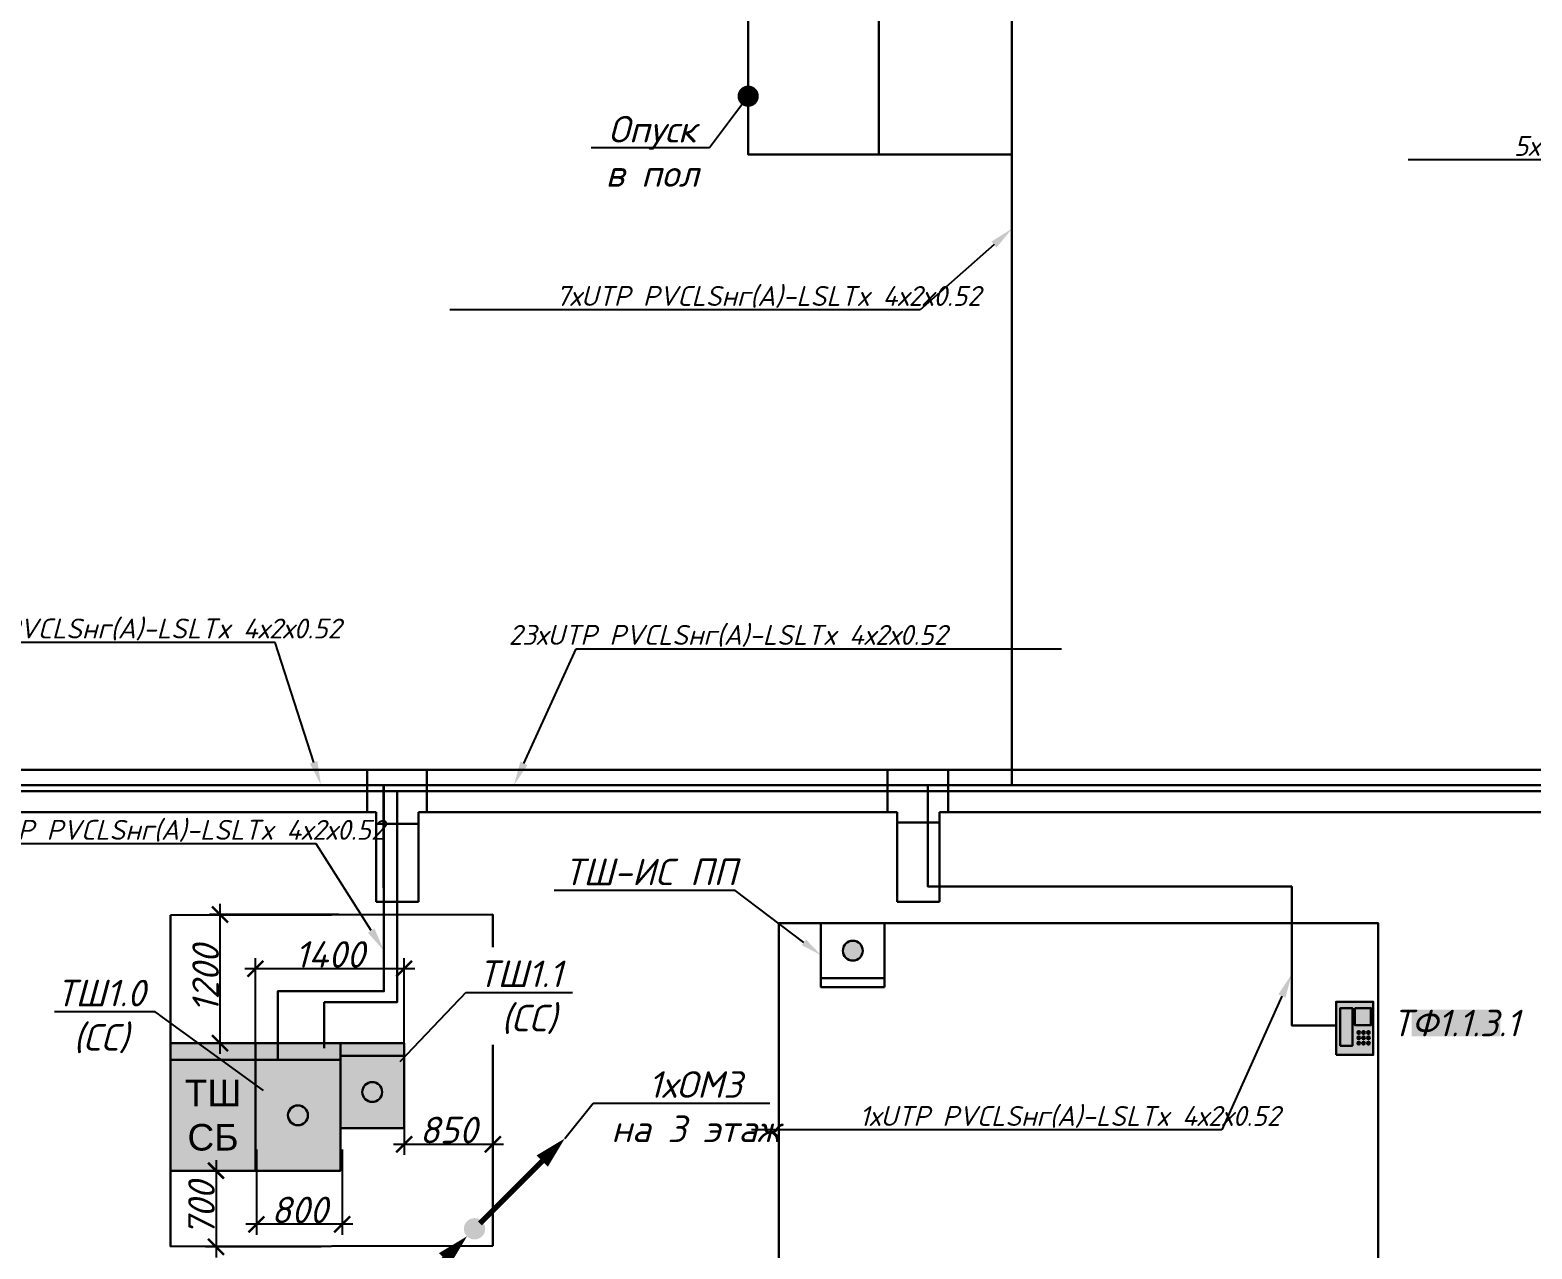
# Model space of a CAD drawing. Header units: millimetres. Extents: x 6978 to 881500, y -130874 to -2349.
# Drawn here: x 317415 to 331563, y -115711 to -104235 of the extents above; entities that cross this region are included whole.
import ezdxf
from ezdxf import colors
from ezdxf.entities.mleader import LeaderData, LeaderLine
from ezdxf.math import Vec2, Vec3

# ---------------------------------------------------------------- set-up
doc = ezdxf.new("R2010")
doc.units = ezdxf.units.MM
doc.set_wipeout_variables(frame=1)
doc.layers.get('Defpoints').update_dxf_attribs({"lineweight": 50, "true_color": 0xbeff1a})
for name, color, linetype, lineweight in [('АП_АСУ_ОсновнаяТолстая', 7, 'Continuous', 30), ('ММ HDMI-DVI', 5, 'Continuous', 30), ('ОС', 5, 'Continuous', 30), ('СС_Выноски', 7, 'Continuous', 15), ('СС_СКК_Лоток', 170, 'Continuous', 30), ('СС_СКС_Кабель', 6, 'Continuous', 30), ('СС_СКС_Оборудование', 6, 'Continuous', 30), ('СС_Схема', 7, 'Continuous', 30)]:
    doc.layers.add(name, color=color, linetype=linetype, lineweight=lineweight)
doc.styles.add('BRAZEN-txt', font='isocpeui.ttf')
doc.styles.add('ISOCPEUR', font='isocpeui.ttf', dxfattribs={"height": 2.5})
doc.styles.get("Standard").update_dxf_attribs({"font": 'arial.ttf'})
doc.linetypes.add('Рабочее в трубе  _о_о_', pattern='A,5,2,[133,ltypeshp.shx,S=0.4,R=0,X=0,Y=0.75],3', length=10)
doc.dimstyles.new('BRAZEN-Размеры_осевые', dxfattribs={"dimscale": 0, "dimtxt": 350, "dimasz": 150, "dimexe": 100, "dimexo": 100, "dimgap": 70, "dimtad": 1, "dimdec": 0, "dimzin": 0, "dimdsep": 46, "dimtxsty": 'BRAZEN-txt', "dimblk": 'ARCHTICK', "dimcen": 1, "dimdle": 100, "dimadec": 0, "dimazin": 0, "dimtfac": 1, "dimtdec": 0, "dimtofl": 0, "dimtmove": 1, "dimatfit": 3, "dimfxl": 1, "dimtolj": 1, "dimtzin": 0, "dimarcsym": 0})

# ---------------------------------------------------------------- blocks, each defined once
blk = doc.blocks.new('соед. коробка')
at = {"layer": 'ОС'}
h = blk.add_hatch(color=0, dxfattribs=at)
h.dxf.hatch_style = 1
h.paths.add_polyline_path([(93.75, 0, 1), (-93.75, 0, 1)])
at = {"layer": 'ОС', "color": 0}
blk.add_circle((0, 0), 93.75, dxfattribs=at)
at = {"layer": 'ОС', "color": 0, "style": 'ISOCPEUR'}
blk.add_attdef('ПАРАМЕТР', (-187.5, 150), '', height=112.5, dxfattribs=at)
blk = doc.blocks.new('*U14')
blk.add_hatch(color=256).paths.add_polyline_path([(-0.71, -0.71, 1), (0.71, 0.71, 1)])
blk.add_lwpolyline([(8.5, 8.5, 0, 1.5, 0), (6.38, 6.38, 2, 2, 0)], format="xyseb")
at = {"const_width": 0.5}
blk.add_lwpolyline([(0.5, 0.5), (6.38, 6.38)], dxfattribs=at)
blk = doc.blocks.new('*U16')
blk.add_hatch(color=256).paths.add_polyline_path([(-0.71, -0.71, 1), (0.71, 0.71, 1)])
blk.add_lwpolyline([(-0.71, -0.71, 0, 1.5, 0), (-2.83, -2.83, 2, 2, 0)], format="xyseb")
at = {"const_width": 0.5}
blk.add_lwpolyline([(-8.5, -8.5), (-2.83, -2.83)], dxfattribs=at)
blk = doc.blocks.new('1й этаж лоток')
at = {"layer": 'СС_СКК_Лоток'}
for p, q in [((355555, -111200), (316736, -111200)), ((320592, -111600), (320592, -111200)), ((321152, -111600), (321152, -111200)), ((325491, -111600), (325491, -111200)), ((326064, -111600), (326064, -111200)), ((320675, -111600), (317136, -111600)), ((320675, -112442), (320675, -111600)), ((325583, -111600), (321075, -111600)), ((321075, -111600), (321075, -112442)), ((325583, -111600), (325583, -112443)), ((355555, -111600), (325983, -111600)), ((325983, -112443), (325983, -111600)), ((320675, -111709), (321075, -111709)), ((325583, -111695), (325983, -111695)), ((321075, -112442), (320675, -112442)), ((325583, -112443), (325983, -112443))]:
    blk.add_line(p, q, dxfattribs=at)
blk = doc.blocks.new('панель приема видеодомофона')
blk.add_wipeout([(0, 10), (7, 10), (7, 0), (0, 0)])
at = {"true_color": 0xffffff, "transparency": 33554687}
h = blk.add_hatch(color=7, dxfattribs=at)
h.dxf.hatch_style = 1
h.paths.add_polyline_path([(7, 10), (3.5, 10), (0, 10), (0, 5), (0, 0), (3.5, 0), (7, 0), (7, 5)])
h.paths.add_polyline_path([(3.07, 8.82), (3.07, 1.71), (0.8, 1.71), (0.8, 8.82)], flags=16)
h.paths.add_polyline_path([(3.55, 8.82), (6.56, 8.82), (6.56, 5.58), (3.55, 5.58)], flags=16)
h.paths.add_polyline_path([(4.53, 4.2, -1), (4, 4.2, -1)], flags=16)
h.paths.add_polyline_path([(5.45, 4.2, -1), (4.92, 4.2, -1)], flags=16)
h.paths.add_polyline_path([(6.36, 4.2, -1), (5.82, 4.2, -1)], flags=16)
h.paths.add_polyline_path([(4.53, 3.2, -1), (4, 3.2, -1)], flags=16)
h.paths.add_polyline_path([(5.45, 3.2, -1), (4.92, 3.2, -1)], flags=16)
h.paths.add_polyline_path([(6.36, 3.2, -1), (5.82, 3.2, -1)], flags=16)
h.paths.add_polyline_path([(4.53, 2.2, -1), (4, 2.2, -1)], flags=16)
h.paths.add_polyline_path([(5.45, 2.2, -1), (4.92, 2.2, -1)], flags=16)
h.paths.add_polyline_path([(6.36, 2.2, -1), (5.82, 2.2, -1)], flags=16)
h = blk.add_hatch(color=7, dxfattribs=at)
h.dxf.hatch_style = 1
h.paths.add_polyline_path([(3.07, 8.82), (0.8, 8.82), (0.8, 1.71), (3.07, 1.71)])
h.paths.add_polyline_path([(6.56, 8.82), (3.55, 8.82), (3.55, 5.58), (6.56, 5.58)])
h = blk.add_hatch(color=0)
h.dxf.hatch_style = 1
h.paths.add_polyline_path([(4, 4.2, 1), (4.53, 4.2, 1)])
h = blk.add_hatch(color=0)
h.dxf.hatch_style = 1
h.paths.add_polyline_path([(4, 3.2, 1), (4.53, 3.2, 1)])
h = blk.add_hatch(color=0)
h.dxf.hatch_style = 1
h.paths.add_polyline_path([(4.92, 4.2, 1), (5.45, 4.2, 1)])
h = blk.add_hatch(color=0)
h.dxf.hatch_style = 1
h.paths.add_polyline_path([(4.92, 3.2, 1), (5.45, 3.2, 1)])
h = blk.add_hatch(color=0)
h.dxf.hatch_style = 1
h.paths.add_polyline_path([(5.82, 4.2, 1), (6.36, 4.2, 1)])
h = blk.add_hatch(color=0)
h.dxf.hatch_style = 1
h.paths.add_polyline_path([(5.82, 3.2, 1), (6.36, 3.2, 1)])
h = blk.add_hatch(color=0)
h.dxf.hatch_style = 1
h.paths.add_polyline_path([(4, 2.2, 1), (4.53, 2.2, 1)])
h = blk.add_hatch(color=0)
h.dxf.hatch_style = 1
h.paths.add_polyline_path([(4.92, 2.2, 1), (5.45, 2.2, 1)])
h = blk.add_hatch(color=0)
h.dxf.hatch_style = 1
h.paths.add_polyline_path([(5.82, 2.2, 1), (6.36, 2.2, 1)])
at = {"color": 0, "lineweight": 30}
blk.add_lwpolyline([(0, 0), (3.5, 0), (7, 0), (7, 5), (7, 10), (3.5, 10), (0, 10), (0, 5)], close=True, dxfattribs=at)
at = {"color": 0}
for points in [[(0.8, 1.71), (3.07, 1.71), (3.07, 8.82), (0.8, 8.82)], [(3.55, 8.82), (6.56, 8.82), (6.56, 5.58), (3.55, 5.58)]]:
    blk.add_lwpolyline(points, close=True, dxfattribs=at)
for centre in [(4.27, 4.2), (4.27, 3.2), (5.18, 4.2), (5.18, 3.2), (6.09, 4.2), (6.09, 3.2), (4.27, 2.2), (5.18, 2.2), (6.09, 2.2)]:
    blk.add_circle(centre, 0.266, dxfattribs=at)
blk = doc.blocks.new('_None')
blk = doc.blocks.new('_Dot')
at = {"color": 0, "linetype": 'ByBlock', "lineweight": -2}
blk.add_line((-0.5, 0), (-1, 0), dxfattribs=at)
at = {"color": 0, "linetype": 'ByBlock', "const_width": 0.5}
blk.add_lwpolyline([(-0.25, 0, 1), (0.25, 0, 1)], format="xyb", close=True, dxfattribs=at)
blk = doc.blocks.new('ШКАФ ТФ 1')
at = {"true_color": 0xffffff, "transparency": 33554687}
h = blk.add_hatch(color=7, dxfattribs=at)
h.dxf.hatch_style = 1
h.paths.add_polyline_path([(400, 522), (-400, 522), (-400, -522), (400, -522)])
h.paths.add_polyline_path([(400, 678), (-400, 678), (-400, 522), (400, 522)])
at = {"layer": 'СС_СКС_Оборудование', "color": 180}
blk.add_line((-400, 522), (400, 522), dxfattribs=at)
blk.add_lwpolyline([(-400, -522), (400, -522), (400, 678), (-400, 678)], close=True, dxfattribs=at)
at = {"layer": 'СС_СКС_Кабель', "rotation": 90}
blk.add_blockref('соед. коробка', (0, 0), dxfattribs=at)
blk = doc.blocks.new('шкаф ТШ 2')
at = {"true_color": 0xffffff, "transparency": 33554684}
h = blk.add_hatch(color=7, dxfattribs=at)
h.dxf.hatch_style = 1
h.paths.add_polyline_path([(341, 300), (-341, 300), (-341, -300), (341, -300)])
h.paths.add_polyline_path([(-341, 300), (-459, 300), (-459, -300), (-341, -300)])
at = {"layer": 'СС_СКС_Оборудование', "color": 180}
blk.add_line((-341, 300), (-341, -300), dxfattribs=at)
blk.add_lwpolyline([(341, 300), (-459, 300), (-459, -300), (341, -300)], close=True, dxfattribs=at)
at = {"layer": 'СС_СКС_Кабель', "rotation": 180}
blk.add_blockref('соед. коробка', (0, 0), dxfattribs=at)
blk = doc.blocks.new('_ArchTick')
at = {"color": 0, "linetype": 'ByBlock', "const_width": 0.15}
blk.add_lwpolyline([(-0.5, -0.5), (0.5, 0.5)], dxfattribs=at)
blk = doc.blocks.new('*D205')
at = {"layer": 'Defpoints', "color": 0, "transparency": 16777216}
for p in [(320939, -114174), (321774, -114072), (320939, -114726)]:
    blk.add_point(p, dxfattribs=at)
at = {"layer": 'СС_СКК_Лоток', "color": 0, "linetype": 'Continuous', "lineweight": -2, "transparency": 16777216}
for p, q in [((321774, -114172), (321774, -114826)), ((320939, -114274), (320939, -114826)), ((321874, -114726), (320839, -114726))]:
    blk.add_line(p, q, dxfattribs=at)
at = {"layer": 'СС_СКК_Лоток', "color": 0, "lineweight": -2, "transparency": 16777216, "xscale": 150, "yscale": 150, "zscale": 150, "rotation": 180}
blk.add_blockref('_ArchTick', (320939, -114726), dxfattribs=at)
at = {"layer": 'СС_СКК_Лоток', "color": 0, "lineweight": -2, "transparency": 16777216, "xscale": 150, "yscale": 150, "zscale": 150}
blk.add_blockref('_ArchTick', (321774, -114726), dxfattribs=at)
at = {"layer": 'СС_СКК_Лоток', "color": 0, "lineweight": 0, "transparency": 16777216, "insert": (321356, -114591), "char_height": 2.5, "width": 731.08, "attachment_point": 5, "style": 'ISOCPEUR'}
blk.add_mtext('\\A1;{\\H100x;850}', dxfattribs=at)
blk = doc.blocks.new('*D206')
at = {"layer": 'Defpoints', "color": 0, "transparency": 16777216}
for p in [(319547, -114674), (320356, -114674), (319547, -115479)]:
    blk.add_point(p, dxfattribs=at)
at = {"layer": 'СС_СКК_Лоток', "color": 0, "linetype": 'Continuous', "lineweight": -2, "transparency": 16777216}
for p, q in [((319547, -114774), (319547, -115579)), ((320356, -114774), (320356, -115579)), ((320456, -115479), (319447, -115479))]:
    blk.add_line(p, q, dxfattribs=at)
at = {"layer": 'СС_СКК_Лоток', "color": 0, "lineweight": -2, "transparency": 16777216, "xscale": 150, "yscale": 150, "zscale": 150, "rotation": 180}
blk.add_blockref('_ArchTick', (319547, -115479), dxfattribs=at)
at = {"layer": 'СС_СКК_Лоток', "color": 0, "lineweight": -2, "transparency": 16777216, "xscale": 150, "yscale": 150, "zscale": 150}
blk.add_blockref('_ArchTick', (320356, -115479), dxfattribs=at)
at = {"layer": 'СС_СКК_Лоток', "color": 0, "lineweight": 0, "transparency": 16777216, "insert": (319952, -115344), "char_height": 2.5, "width": 731.08, "attachment_point": 5, "style": 'ISOCPEUR'}
blk.add_mtext('\\A1;{\\H100x;800}', dxfattribs=at)
blk = doc.blocks.new('ТШ СБ 1')
at = {"true_color": 0xffffff, "transparency": 33554687}
h = blk.add_hatch(color=7, dxfattribs=at)
h.dxf.hatch_style = 1
h.paths.add_polyline_path([(400, 522), (-400, 522), (-400, -522), (400, -522)])
h.paths.add_polyline_path([(400, 678), (-400, 678), (-400, 522), (400, 522)])
at = {"layer": 'СС_СКС_Оборудование', "color": 18, "true_color": 0x000000}
blk.add_line((-400, 522), (400, 522), dxfattribs=at)
blk.add_lwpolyline([(-400, -522), (400, -522), (400, 678), (-400, 678)], close=True, dxfattribs=at)
at = {"insert": (0, 0), "char_height": 250, "attachment_point": 5}
blk.add_mtext_dynamic_manual_height_columns('ТШ СБ', width=2.5, gutter_width=12.5, heights=[0], dxfattribs=at)
blk = doc.blocks.new('*D207')
at = {"layer": 'Defpoints', "color": 0, "transparency": 16777216}
for p in [(319539, -113073), (320939, -113892), (319539, -113931)]:
    blk.add_point(p, dxfattribs=at)
at = {"layer": 'СС_СКК_Лоток', "color": 0, "linetype": 'Continuous', "lineweight": -2, "transparency": 16777216}
for p, q in [((319539, -113831), (319539, -112973)), ((320939, -113792), (320939, -112973)), ((321039, -113073), (319439, -113073))]:
    blk.add_line(p, q, dxfattribs=at)
at = {"layer": 'СС_СКК_Лоток', "color": 0, "lineweight": -2, "transparency": 16777216, "xscale": 150, "yscale": 150, "zscale": 150, "rotation": 180}
blk.add_blockref('_ArchTick', (319539, -113073), dxfattribs=at)
at = {"layer": 'СС_СКК_Лоток', "color": 0, "lineweight": -2, "transparency": 16777216, "xscale": 150, "yscale": 150, "zscale": 150}
blk.add_blockref('_ArchTick', (320939, -113073), dxfattribs=at)
at = {"layer": 'СС_СКК_Лоток', "color": 0, "lineweight": 0, "transparency": 16777216, "insert": (320239, -112938), "char_height": 2.5, "width": 731.08, "attachment_point": 5, "style": 'ISOCPEUR'}
blk.add_mtext('\\A1;{\\H100x;1400}', dxfattribs=at)
blk = doc.blocks.new('*D208')
at = {"layer": 'Defpoints', "color": 0, "transparency": 16777216}
for p in [(319547, -114974), (319167, -115691), (320256, -115691)]:
    blk.add_point(p, dxfattribs=at)
at = {"layer": 'СС_СКК_Лоток', "color": 0, "linetype": 'Continuous', "lineweight": -2, "transparency": 16777216}
for p, q in [((319167, -114874), (319167, -115791)), ((319447, -114974), (319067, -114974)), ((320156, -115691), (319067, -115691))]:
    blk.add_line(p, q, dxfattribs=at)
at = {"layer": 'СС_СКК_Лоток', "color": 0, "lineweight": -2, "transparency": 16777216, "xscale": 150, "yscale": 150, "zscale": 150}
for p, rotation in [((319167, -114974), 90), ((319167, -115691), 270)]:
    blk.add_blockref('_ArchTick', p, dxfattribs=dict(at, rotation=rotation))
at = {"layer": 'СС_СКК_Лоток', "color": 0, "lineweight": 0, "transparency": 16777216, "insert": (319030, -115333), "char_height": 2.5, "width": 731.08, "attachment_point": 5, "rotation": 90, "style": 'ISOCPEUR'}
blk.add_mtext('\\A1;{\\H100x;700}', dxfattribs=at)
blk = doc.blocks.new('*D209')
at = {"layer": 'Defpoints', "color": 0, "transparency": 16777216}
for p in [(320425, -112562), (319204, -113774), (319464, -113774)]:
    blk.add_point(p, dxfattribs=at)
at = {"layer": 'СС_СКК_Лоток', "color": 0, "linetype": 'Continuous', "lineweight": -2, "transparency": 16777216}
for p, q in [((319204, -112462), (319204, -113874)), ((320325, -112562), (319104, -112562)), ((319364, -113774), (319104, -113774))]:
    blk.add_line(p, q, dxfattribs=at)
at = {"layer": 'СС_СКК_Лоток', "color": 0, "lineweight": -2, "transparency": 16777216, "xscale": 150, "yscale": 150, "zscale": 150}
for p, rotation in [((319204, -112562), 90), ((319204, -113774), 270)]:
    blk.add_blockref('_ArchTick', p, dxfattribs=dict(at, rotation=rotation))
at = {"layer": 'СС_СКК_Лоток', "color": 0, "lineweight": 0, "transparency": 16777216, "insert": (319069, -113168), "char_height": 2.5, "width": 731.08, "attachment_point": 5, "rotation": 90, "style": 'ISOCPEUR'}
blk.add_mtext('\\A1;{\\H100x;1200}', dxfattribs=at)

msp = doc.modelspace()

# ---------------------------------------------------------------- linework, layer by layer
at = {"layer": 'СС_СКК_Лоток', "color": 7}
for points in [[(318738.6, -112567.5), (318738.6, -115686.4), (321773.7, -115681.4), (321773.7, -112562.5), (318738.6, -112567.5)], [(324468.7, -112642.5), (324468.7, -116792.5), (330113.7, -116792.4), (330113.7, -112642.5), (324468.7, -112642.6)]]:
    msp.add_lwpolyline(points, dxfattribs=at)
at = {"layer": 'СС_СКС_Кабель', "linetype": 'Рабочее в трубе  _о_о_', "ltscale": 100}
for points in [[(324179.9, -104857.5), (324179.9, -99759.5), (324260.7, -99759.5), (324255, -98761.2)], [(329717.8, -113605.8), (329299.8, -113605.8), (329299.8, -112642.5)]]:
    msp.add_lwpolyline(points, dxfattribs=at)
at = {"layer": 'СС_СКС_Кабель'}
for points in [[(319748.9, -113285), (320748.9, -113285), (320748.9, -111343.8), (326664.4, -111343.8), (326664.4, -100866.3)], [(319748.9, -113285), (320748.9, -113285), (320748.9, -111343.8), (316831.1, -111343.8), (316831.1, -109042.4), (313189.3, -109042.4), (313189.3, -101293.6), (311803, -101293.6)], [(319748.9, -113285), (320748.9, -113285), (320748.9, -111343.8), (316831.1, -111343.8), (316831.1, -109042.4), (313189.3, -109042.4), (313189.3, -101402.5), (310815.8, -101402.5)], [(319748.9, -113285), (320748.9, -113285), (320748.9, -111343.8), (341766.7, -111343.8), (341766.7, -105285.5), (344681.5, -105285.5), (344681.5, -104700.4), (351703.3, -104700.4), (351703.3, -104239.6), (352077.7, -104239.6), (352077.7, -102942.9), (351968.7, -102942.9), (351968.7, -101443.5)], [(319748.9, -113285), (320748.9, -113285), (320748.9, -111343.8), (341766.7, -111343.8), (341766.7, -108115.4), (335840, -108115.4), (335840, -104800.7), (343252.7, -104800.7), (343252.7, -102785.5), (343143.7, -102785.5), (343143.7, -101456.1)], [(319748.9, -113285), (320748.9, -113285), (320748.9, -111343.8), (326664.4, -111343.8), (326664.4, -105407.3), (325411.4, -105407.3), (325411.4, -101506.4)], [(319748.9, -113285), (320748.9, -113285), (320748.9, -111343.8), (341766.7, -111343.8), (341766.7, -105285.5), (344681.5, -105285.5), (344681.5, -104700.4), (351703.3, -104700.4), (351703.3, -104239.6), (352077.7, -104239.6), (352077.7, -102131.5)], [(319748.9, -113285), (320748.9, -113285), (320748.9, -111343.8), (341766.7, -111343.8), (341766.7, -108115.4), (335840, -108115.4), (335840, -104800.7), (343252.7, -104800.7), (343252.7, -102144.1)], [(319748.9, -113285), (320748.9, -113285), (320748.9, -111343.8), (326664.4, -111343.8), (326664.4, -105407.3), (325411.4, -105407.3), (325411.4, -102731.8), (325520.3, -102731.8), (325520.3, -102194.4)], [(319748.9, -113285), (320748.9, -113285), (320748.9, -111343.8), (341766.7, -111343.8), (341766.7, -105285.5), (344681.5, -105285.5), (344681.5, -104700.4), (344681.5, -104700.4), (344681.5, -104412.3)], [(319748.9, -113285), (320748.9, -113285), (320748.9, -111343.8), (341766.7, -111343.8), (341766.7, -108115.4), (335840, -108115.4), (335840, -104528.3)], [(319748.9, -113285), (320748.9, -113285), (320748.9, -111343.8), (326664.4, -111343.8), (326664.4, -105407.3), (324179.9, -105407.3), (324179.9, -104857.5)], [(319748.9, -113285), (320748.9, -113285), (320748.9, -111343.8), (336935.7, -111343.8), (336935.7, -109177.9)], [(319748.9, -113285), (320748.9, -113285), (320748.9, -111343.8), (313978.4, -111343.8), (313978.4, -111748.5), (312699.3, -111748.5), (312699.3, -110638.6), (311966, -110638.6)], [(319748.9, -113285), (320748.9, -113285), (320748.9, -111343.8), (313978.4, -111343.8), (313978.4, -111748.5), (312699.3, -111748.5), (312699.3, -110747.5), (310978.8, -110747.5)], [(319748.9, -113285), (320748.9, -113285), (320748.9, -111343.8), (316979.3, -111343.8), (316979.3, -119931), (306984.9, -119931), (306984.9, -119164.1), (304626.2, -119164.1)], [(319748.9, -113285), (320748.9, -113285), (320748.9, -111343.8), (316979.3, -111343.8), (316979.3, -119931), (306984.9, -119931), (306984.9, -119120.5), (305613.4, -119120.5)], [(319748.9, -113285), (320748.9, -113285), (320748.9, -111343.8), (316979.3, -111343.8), (316979.3, -119931), (306984.9, -119931)], [(319748.9, -113285), (320748.9, -113285), (320748.9, -111343.8), (325873.2, -111343.8), (325873.2, -112298.6), (329299.8, -112298.6), (329299.8, -112642.5)], [(319748.9, -113285), (320748.9, -113285), (320748.9, -111343.8), (343995, -111343.8), (343995, -112710.9)], [(319748.9, -113285), (320748.9, -113285), (320748.9, -111343.8), (343995, -111343.8), (343995, -112710.9)], [(319748.9, -113285), (319748.9, -113820.1)]]:
    msp.add_lwpolyline(points, dxfattribs=at)
at = {"layer": 'СС_СКС_Оборудование', "color": 7}
msp.add_line((325465.4, -113160.3), (324865.4, -113160.3), dxfattribs=at)
msp.add_lwpolyline([(325465.4, -113244.9), (325465.4, -112644.9), (324865.4, -112644.9), (324865.4, -113244.9)], close=True, dxfattribs=at)
at = {"layer": 'СС_Схема', "color": 3}
for points in [[(320185.8, -113387.1), (320874.6, -113387.1), (320874.6, -111399.2), (316872.1, -111399.2), (316872.1, -105446.2), (315945.3, -105446.2), (315945.3, -91202.7), (311994.2, -91202.7), (311994.2, -87209.2), (312328.9, -87209.2), (312328.9, -84937.5)], [(320185.8, -113387.1), (320185.8, -113820.1)]]:
    msp.add_lwpolyline(points, dxfattribs=at)
at = {"layer": 'СС_Схема', "color": 116, "true_color": 0x136734}
msp.add_lwpolyline([(335409.8, -101306), (335895.1, -101306), (335895.1, -108053), (341813.8, -108053), (341813.8, -111399.6), (320874.6, -111399.6), (320874.6, -113387.1), (320185.8, -113387.1)], dxfattribs=at)

# ---------------------------------------------------------------- block references
for name, p in [('1й этаж лоток', (0, 0)), ('ТШ СБ 1', (319138.6, -114452.6)), ('ШКАФ ТФ 1', (319938.6, -114452.6))]:
    msp.add_blockref(name, p)
at = {"rotation": 270}
msp.add_blockref('шкаф ТШ 2', (320638.6, -114233.2), dxfattribs=at)
at = {"layer": 'СС_СКК_Лоток', "color": 7, "xscale": 100, "yscale": 100, "zscale": 100}
for name in ['*U14', '*U16']:
    msp.add_blockref(name, (321602.3, -115520.8), dxfattribs=at)
at = {"layer": 'СС_СКС_Кабель'}
msp.add_blockref('соед. коробка', (325165.4, -112902.6), dxfattribs=at)

# ---------------------------------------------------------------- texts
at = {"layer": 'ММ HDMI-DVI', "color": 18, "true_color": 0x000000, "insert": (330847.6, -113583.9), "char_height": 250, "attachment_point": 5, "style": 'ISOCPEUR', "bg_fill": 1, "box_fill_scale": 1, "bg_fill_color": 7, "bg_fill_true_color": 16777215, "bg_fill_transparency": 0}
msp.add_mtext_dynamic_manual_height_columns('ТФ1.1.3.1', width=835.439, gutter_width=1250, heights=[0], dxfattribs=at)

# ---------------------------------------------------------------- dimensions: what is measured, and where the dimension line sits
at = {"layer": 'СС_СКК_Лоток', "color": 7, "lineweight": 0}
for base, p1, p2, angle, picture, middle in [((319203.6, -113774.4), (320424.5, -112562.5), (319463.8, -113774.4), 270, '*D209', (319068.6, -113168.5)), ((319538.6, -113073.3), (320938.6, -113892), (319538.6, -113930.8), 180, '*D207', (320238.6, -112938.3)), ((320938.6, -114725.9), (321773.7, -114071.7), (320938.6, -114174.4), 180, '*D205', (321356.2, -114590.9)), ((319547.4, -115479.3), (320356.2, -114674.4), (319547.4, -114674.4), 180, '*D206', (319951.8, -115344.3)), ((319166.8, -115691.4), (319547.4, -114974.4), (320256.2, -115691.4), 270, '*D208', (319030.2, -115332.9))]:
    dim = msp.add_linear_dim(base=base, p1=p1, p2=p2, angle=angle, text='{\\H100x;<>}', dimstyle='BRAZEN-Размеры_осевые', override={"dimscale": 1, "dimtxt": 250, "dimgap": 10, "dimrnd": 50, "dimtxsty": 'ISOCPEUR'}, dxfattribs=at)
    dim.commit()
    dim.dimension.update_dxf_attribs({"geometry": picture, "text_midpoint": middle})

# ---------------------------------------------------------------- leaders
at = {"layer": 'СС_Выноски', "color": 7}
ml = msp.add_multileader_mtext('Standard', dxfattribs=at)
ml.set_content('{\\C256;5хUTP PVCLSнг(А)-LSLTx 4х2х0.52}', color=7, style='ISOCPEUR')
ml.set_leader_properties(lineweight=25)
ml.build(insert=Vec2(0, 0))
ml.multileader.update_dxf_attribs({"text_left_attachment_type": 6, "text_right_attachment_type": 6, "dogleg_length": 150, "arrow_head_size": 225, "scale": 75})
ctx = ml.context
ctx.base_point, ctx.scale, ctx.char_height, ctx.arrow_head_size, ctx.landing_gap_size, ctx.plane_origin = Vec3(332115.7, -105456.9), 75, 187.5, 225, 150, Vec3(364198.4, -110608.2)
ctx.left_attachment, ctx.right_attachment, ctx.text_align_type = 6, 6, 1
notes = []
notes.append((ctx, [(1, (1, 1, 0), (334826.2, -105456.9), (-1, 0), 150, [(1, [(335840, -104876.3)], 0, [])])]))
ctx.mtext.insert, ctx.mtext.width, ctx.mtext.defined_height, ctx.mtext.alignment, ctx.mtext.line_spacing_factor, ctx.mtext.flow_direction = Vec3(333395.9, -105231.9), 2612.977, 428.7, 2, 0.8, 5
ml = msp.add_multileader_mtext('Standard', dxfattribs=at)
ml.set_content('{\\C256;5хUTP PVCLSнг(А)-LSLTx 4х2х0.52}', color=7, style='ISOCPEUR')
ml.set_leader_properties(lineweight=25)
ml.build(insert=Vec2(0, 0))
ml.multileader.update_dxf_attribs({"text_left_attachment_type": 6, "text_right_attachment_type": 6, "dogleg_length": 150, "arrow_head_size": 225, "scale": 75})
ctx = ml.context
ctx.base_point, ctx.scale, ctx.char_height, ctx.arrow_head_size, ctx.landing_gap_size, ctx.plane_origin = Vec3(345155.7, -105923), 75, 187.5, 225, 150, Vec3(373039.9, -110724.9)
ctx.left_attachment, ctx.right_attachment, ctx.text_align_type = 6, 6, 1
notes.append((ctx, [(0, (1, 1, 0), (345005.7, -105923), (1, 0), 150, [(1, [(344681.5, -104992.9)], 0, [])])]))
ctx.mtext.insert, ctx.mtext.width, ctx.mtext.defined_height, ctx.mtext.alignment, ctx.mtext.line_spacing_factor, ctx.mtext.flow_direction = Vec3(346436, -105698), 2612.977, 428.7, 2, 0.8, 5
ml = msp.add_multileader_mtext('Standard', dxfattribs=at)
ml.set_content('{\\C256;7хUTP PVCLSнг(А)-LSLTx 4х2х0.52}', color=7, style='ISOCPEUR')
ml.set_leader_properties(lineweight=25)
ml.build(insert=Vec2(0, 0))
ml.multileader.update_dxf_attribs({"text_left_attachment_type": 6, "text_right_attachment_type": 6, "dogleg_length": 150, "arrow_head_size": 225, "scale": 75})
ctx = ml.context
ctx.base_point, ctx.scale, ctx.char_height, ctx.arrow_head_size, ctx.landing_gap_size, ctx.plane_origin = Vec3(323089.4, -106869.6), 75, 187.5, 225, 150, Vec3(355022.7, -111837)
ctx.left_attachment, ctx.right_attachment, ctx.text_align_type = 6, 6, 1
notes.append((ctx, [(1, (1, 1, 0), (325799.9, -106869.6), (-1, 0), 150, [(1, [(326664.4, -106105.1)], 0, [])])]))
ctx.mtext.insert, ctx.mtext.width, ctx.mtext.defined_height, ctx.mtext.alignment, ctx.mtext.line_spacing_factor, ctx.mtext.flow_direction = Vec3(324369.7, -106644.6), 2612.977, 428.7, 2, 0.8, 5
ml = msp.add_multileader_mtext('Standard', dxfattribs=at)
ml.set_content('{\\C256;5хUTP PVCLSнг(А)-LSLTx 4х2х0.52}', color=7, style='ISOCPEUR')
ml.set_leader_properties(lineweight=25)
ml.build(insert=Vec2(0, 0))
ml.multileader.update_dxf_attribs({"text_left_attachment_type": 6, "text_right_attachment_type": 6, "dogleg_length": 150, "arrow_head_size": 225, "scale": 75})
ctx = ml.context
ctx.base_point, ctx.scale, ctx.char_height, ctx.arrow_head_size, ctx.landing_gap_size, ctx.plane_origin = Vec3(313127.3, -107713.3), 75, 187.5, 225, 150, Vec3(344937, -114774.3)
ctx.left_attachment, ctx.right_attachment, ctx.text_align_type = 6, 6, 1
notes.append((ctx, [(1, (1, 1, 0), (315837.8, -107713.3), (-1, 0), 150, [(1, [(316578.6, -109042.4)], 0, [])])]))
ctx.mtext.insert, ctx.mtext.width, ctx.mtext.defined_height, ctx.mtext.alignment, ctx.mtext.line_spacing_factor, ctx.mtext.flow_direction = Vec3(314407.6, -107488.3), 2612.977, 428.7, 2, 0.8, 5
ml = msp.add_multileader_mtext('Standard', dxfattribs=at)
ml.set_content('{\\C256;5хUTP PVCLSнг(А)-LSLTx 4х2х0.52}', color=7, style='ISOCPEUR')
ml.set_leader_properties(lineweight=25)
ml.build(insert=Vec2(0, 0))
ml.multileader.update_dxf_attribs({"text_left_attachment_type": 6, "text_right_attachment_type": 6, "dogleg_length": 150, "arrow_head_size": 225, "scale": 75})
ctx = ml.context
ctx.base_point, ctx.scale, ctx.char_height, ctx.arrow_head_size, ctx.landing_gap_size, ctx.plane_origin = Vec3(312955.9, -110014.7), 75, 187.5, 225, 150, Vec3(344765.6, -117075.7)
ctx.left_attachment, ctx.right_attachment, ctx.text_align_type = 6, 6, 1
notes.append((ctx, [(1, (1, 1, 0), (315666.4, -110014.7), (-1, 0), 150, [(1, [(316407.2, -111343.8)], 0, [])])]))
ctx.mtext.insert, ctx.mtext.width, ctx.mtext.defined_height, ctx.mtext.alignment, ctx.mtext.line_spacing_factor, ctx.mtext.flow_direction = Vec3(314236.1, -109789.7), 2612.977, 428.7, 2, 0.8, 5
ml = msp.add_multileader_mtext('Standard', dxfattribs=at)
ml.set_content('{\\C256;15хUTP PVCLSнг(А)-LSLTx 4х2х0.52}', color=7, style='ISOCPEUR')
ml.set_leader_properties(lineweight=25)
ml.build(insert=Vec2(0, 0))
ml.multileader.update_dxf_attribs({"text_left_attachment_type": 6, "text_right_attachment_type": 6, "dogleg_length": 150, "arrow_head_size": 225, "scale": 75})
ctx = ml.context
ctx.base_point, ctx.scale, ctx.char_height, ctx.arrow_head_size, ctx.landing_gap_size, ctx.plane_origin = Vec3(317014.9, -110000.5), 75, 187.5, 225, 150, Vec3(348514.4, -117075.7)
ctx.left_attachment, ctx.right_attachment, ctx.text_align_type = 6, 6, 1
notes.append((ctx, [(1, (1, 1, 0), (319725.4, -110000.5), (-1, 0), 150, [(1, [(320156, -111343.8)], 0, [])])]))
ctx.mtext.insert, ctx.mtext.width, ctx.mtext.defined_height, ctx.mtext.alignment, ctx.mtext.line_spacing_factor, ctx.mtext.flow_direction = Vec3(318295.2, -109775.5), 2612.977, 428.7, 2, 0.8, 5
ml = msp.add_multileader_mtext('Standard', dxfattribs=at)
ml.set_content('{\\C256;23хUTP PVCLSнг(А)-LSLTx 4х2х0.52}', color=7, style='ISOCPEUR')
ml.set_leader_properties(lineweight=25)
ml.build(insert=Vec2(0, 0))
ml.multileader.update_dxf_attribs({"text_left_attachment_type": 6, "text_right_attachment_type": 6, "dogleg_length": 150, "arrow_head_size": 225, "scale": 75})
ctx = ml.context
ctx.base_point, ctx.scale, ctx.char_height, ctx.arrow_head_size, ctx.landing_gap_size, ctx.plane_origin = Vec3(322709, -110060.7), 75, 187.5, 225, 150, Vec3(350332.1, -117075.7)
ctx.left_attachment, ctx.right_attachment, ctx.text_align_type = 6, 6, 1
notes.append((ctx, [(0, (1, 1, 0), (322559, -110060.7), (1, 0), 150, [(1, [(321973.7, -111343.8)], 0, [])])]))
ctx.mtext.insert, ctx.mtext.width, ctx.mtext.defined_height, ctx.mtext.alignment, ctx.mtext.line_spacing_factor, ctx.mtext.flow_direction = Vec3(323989.2, -109835.7), 2612.977, 428.7, 2, 0.8, 5
ml = msp.add_multileader_mtext('Standard', dxfattribs=at)
ml.set_content('{\\C256;4хUTP PVCLSнг(А)-LSLTx 4х2х0.52}', color=7, style='ISOCPEUR')
ml.set_leader_properties(lineweight=25)
ml.build(insert=Vec2(0, 0))
ml.multileader.update_dxf_attribs({"text_left_attachment_type": 6, "text_right_attachment_type": 6, "dogleg_length": 150, "arrow_head_size": 225, "scale": 75})
ctx = ml.context
ctx.base_point, ctx.scale, ctx.char_height, ctx.arrow_head_size, ctx.landing_gap_size, ctx.plane_origin = Vec3(344647.2, -110587.9), 75, 187.5, 225, 150, Vec3(372353.4, -117820.3)
ctx.left_attachment, ctx.right_attachment, ctx.text_align_type = 6, 6, 1
notes.append((ctx, [(0, (1, 1, 0), (344497.2, -110587.9), (1, 0), 150, [(1, [(343995, -112088.3)], 0, [])])]))
ctx.mtext.insert, ctx.mtext.width, ctx.mtext.defined_height, ctx.mtext.alignment, ctx.mtext.line_spacing_factor, ctx.mtext.flow_direction = Vec3(345927.4, -110362.9), 2612.977, 428.7, 2, 0.8, 5
at = {"layer": 'СС_СКК_Лоток', "color": 7, "lineweight": 0}
ml = msp.add_multileader_mtext('Standard', dxfattribs=at)
ml.set_content('Опуск\\Pв пол', color=7, style='ISOCPEUR')
ml.set_leader_properties()
ml.set_arrow_properties(name='DOT')
ml.build(insert=Vec2(0, 0))
ml.multileader.update_dxf_attribs({"text_left_attachment_type": 6, "text_right_attachment_type": 6, "dogleg_length": 100, "arrow_head_size": 200})
ctx = ml.context
ctx.base_point, ctx.char_height, ctx.arrow_head_size, ctx.landing_gap_size, ctx.plane_origin = Vec3(322836.2, -105343.7), 250, 200, 0, Vec3(332399.4, -107124.9)
ctx.left_attachment, ctx.right_attachment, ctx.text_align_type = 6, 6, 1
notes.append((ctx, [(0, (1, 1, 0), (323815, -105343.7), (-1, 0), 100, [(0, [(324179.9, -104857.5)], 0, [])])]))
ctx.mtext.insert, ctx.mtext.width, ctx.mtext.alignment, ctx.mtext.flow_direction = Vec3(323275.6, -105043.7), 2467.274, 2, 5
ml = msp.add_multileader_mtext('Standard', dxfattribs=at)
ml.set_content('ТШ-ИС ПП', color=7, style='ISOCPEUR')
ml.set_leader_properties()
ml.build(insert=Vec2(0, 0))
ml.multileader.update_dxf_attribs({"text_left_attachment_type": 6, "text_right_attachment_type": 6, "dogleg_length": 1, "arrow_head_size": 200})
ctx = ml.context
ctx.base_point, ctx.char_height, ctx.arrow_head_size, ctx.landing_gap_size, ctx.plane_origin = Vec3(322466.3, -112335.8), 250, 200, 0, Vec3(330029.6, -115728.6)
ctx.left_attachment, ctx.right_attachment, ctx.text_align_type = 6, 6, 1
notes.append((ctx, [(0, (1, 1, 0), (324057.1, -112335.8), (-1, 0), 1, [(0, [(324865.4, -112944.9)], 0, [])])]))
ctx.mtext.insert, ctx.mtext.width, ctx.mtext.alignment, ctx.mtext.flow_direction = Vec3(323261.2, -112035.8), 1991.197, 2, 5
ml = msp.add_multileader_mtext('Standard', dxfattribs=at)
ml.set_content('1хОМ3\\Pна 3 этаж', color=7, style='ISOCPEUR')
ml.set_leader_properties()
ml.set_arrow_properties(name='NONE')
ml.build(insert=Vec2(0, 0))
ml.multileader.update_dxf_attribs({"text_left_attachment_type": 6, "text_right_attachment_type": 6, "dogleg_length": 100, "arrow_head_size": 400})
ctx = ml.context
ctx.base_point, ctx.char_height, ctx.arrow_head_size, ctx.landing_gap_size, ctx.plane_origin = Vec3(322819.3, -114337.8), 250, 400, 0, Vec3(330466.9, -115894.6)
ctx.left_attachment, ctx.right_attachment, ctx.text_align_type = 6, 6, 1
notes.append((ctx, [(1, (1, 1, 0), (322719.3, -114337.8), (1, 0), 100, [(0, [(322452.3, -114670.8)], 0, [])])]))
ctx.mtext.insert, ctx.mtext.width, ctx.mtext.alignment, ctx.mtext.flow_direction = Vec3(323680.4, -114037.8), 1991.197, 2, 5
for ctx, leaders in notes:
    for number, flags, end, landing, length, lines in leaders:
        leader = LeaderData()
        leader.index, (leader.has_last_leader_line, leader.has_dogleg_vector, leader.attachment_direction) = number, flags
        leader.last_leader_point, leader.dogleg_vector, leader.dogleg_length = Vec3(end), Vec3(landing), length
        for number, points, colour, breaks in lines:
            line = LeaderLine()
            line.index, line.vertices, line.color, line.breaks = number, Vec3.list(points), colors.encode_raw_color(colour), breaks
            leader.lines.append(line)
        ctx.leaders.append(leader)

# ---------------------------------------------------------------- next in the draw order: block references
at = {"layer": 'АП_АСУ_ОсновнаяТолстая', "xscale": 50.00000000000039, "yscale": 50.00000000000039, "zscale": 50.00000000000039}
msp.add_blockref('панель приема видеодомофона', (329717.8, -113883.6), dxfattribs=at)

# ---------------------------------------------------------------- next in the draw order: leaders
at = {"layer": 'СС_СКК_Лоток', "color": 7, "lineweight": 0}
ml = msp.add_multileader_mtext('Standard', dxfattribs=at)
ml.set_content('ТШ1.1\\P (СС)', color=7, style='ISOCPEUR')
ml.set_leader_properties()
ml.build(insert=Vec2(0, 0))
ml.multileader.update_dxf_attribs({"text_left_attachment_type": 6, "text_right_attachment_type": 6, "dogleg_length": 100, "arrow_head_size": 400})
ctx = ml.context
ctx.base_point, ctx.char_height, ctx.arrow_head_size, ctx.landing_gap_size, ctx.plane_origin = Vec3(321621.6, -113295.6), 250, 400, 0, Vec3(326974.5, -119293.4)
ctx.left_attachment, ctx.right_attachment, ctx.text_align_type = 6, 6, 1
notes = []
notes.append((ctx, [(1, (1, 1, 0), (321521.6, -113295.6), (1, 0), 100, [(0, [(320626.5, -114237.3)], 0, [])])]))
ctx.mtext.insert, ctx.mtext.width, ctx.mtext.alignment, ctx.mtext.flow_direction = Vec3(322035, -112995.6), 894.444, 2, 5
ctx.mtext.has_bg_fill, ctx.mtext.bg_color, ctx.mtext.bg_scale_factor, ctx.mtext.bg_transparency, ctx.mtext.use_window_bg_color = 1, -1027028792, 1.5, 0, 1
ml = msp.add_multileader_mtext('Standard', dxfattribs=at)
ml.set_content('ТШ1.0 (СС)', color=7, style='ISOCPEUR')
ml.set_leader_properties()
ml.build(insert=Vec2(0, 0))
ml.multileader.update_dxf_attribs({"text_left_attachment_type": 6, "text_right_attachment_type": 6, "dogleg_length": 100, "arrow_head_size": 400})
ctx = ml.context
ctx.base_point, ctx.char_height, ctx.arrow_head_size, ctx.landing_gap_size, ctx.plane_origin = Vec3(317673.3, -113476.9), 250, 400, 0, Vec3(324066.8, -117758.9)
ctx.left_attachment, ctx.right_attachment, ctx.text_align_type = 6, 6, 1
notes.append((ctx, [(0, (1, 1, 0), (318592.2, -113476.9), (-1, 0), 100, [(0, [(319938.6, -114452.6)], 0, [])])]))
ctx.mtext.insert, ctx.mtext.width, ctx.mtext.alignment, ctx.mtext.flow_direction = Vec3(318082.7, -113176.9), 837.642, 2, 5
ctx.mtext.has_bg_fill, ctx.mtext.bg_color, ctx.mtext.bg_scale_factor, ctx.mtext.bg_transparency, ctx.mtext.use_window_bg_color = 1, -1027028792, 1.5, 0, 1
for ctx, leaders in notes:
    for number, flags, end, landing, length, lines in leaders:
        leader = LeaderData()
        leader.index, (leader.has_last_leader_line, leader.has_dogleg_vector, leader.attachment_direction) = number, flags
        leader.last_leader_point, leader.dogleg_vector, leader.dogleg_length = Vec3(end), Vec3(landing), length
        for number, points, colour, breaks in lines:
            line = LeaderLine()
            line.index, line.vertices, line.color, line.breaks = number, Vec3.list(points), colors.encode_raw_color(colour), breaks
            leader.lines.append(line)
        ctx.leaders.append(leader)

# ---------------------------------------------------------------- next in the draw order: linework, layer by layer
at = {"layer": 'СС_СКС_Кабель', "color": 6, "ltscale": 100}
for points in [[(326787.3, -101748), (326664.4, -101748), (326664.4, -111343.8), (320748.9, -111343.8), (320748.9, -113285), (319748.9, -113285), (319748.9, -113930.8)], [(335759.4, -109069.5), (335759.4, -111343.8), (320748.9, -111343.8), (320748.9, -113285), (319748.9, -113285), (319748.9, -113774.4)], [(313396.6, -124624.6), (313396.6, -122911.6), (313204.1, -122911.6), (313204.1, -119931), (316979.3, -119931), (316979.3, -111343.8), (320743.1, -111343.8), (320748.9, -113285), (319748.9, -113285), (319748.9, -113774.4)]]:
    msp.add_lwpolyline(points, dxfattribs=at)

# ---------------------------------------------------------------- next in the draw order: leaders
at = {"layer": 'СС_Выноски', "color": 7}
ml = msp.add_multileader_mtext('Standard', dxfattribs=at)
ml.set_content('{\\C256;38хUTP PVCLSнг(А)-LSLTx 4х2х0.52}', color=7, style='ISOCPEUR')
ml.set_leader_properties(lineweight=25)
ml.build(insert=Vec2(0, 0))
ml.multileader.update_dxf_attribs({"text_left_attachment_type": 6, "text_right_attachment_type": 6, "dogleg_length": 150, "arrow_head_size": 225, "scale": 75})
ctx = ml.context
ctx.base_point, ctx.scale, ctx.char_height, ctx.arrow_head_size, ctx.landing_gap_size, ctx.plane_origin = Vec3(317401.1, -111896.1), 75, 187.5, 225, 150, Vec3(349107.3, -118635.6)
ctx.left_attachment, ctx.right_attachment, ctx.text_align_type = 6, 6, 1
notes = []
notes.append((ctx, [(1, (1, 1, 0), (320111.6, -111896.1), (-1, 0), 150, [(1, [(320748.9, -112903.6)], 0, [])])]))
ctx.mtext.insert, ctx.mtext.width, ctx.mtext.defined_height, ctx.mtext.alignment, ctx.mtext.line_spacing_factor, ctx.mtext.flow_direction = Vec3(318681.3, -111671.1), 2612.977, 428.7, 2, 0.8, 5
ml = msp.add_multileader_mtext('Standard', dxfattribs=at)
ml.set_content('{\\C256;1хUTP PVCLSнг(А)-LSLTx 4х2х0.52}', color=7, style='ISOCPEUR')
ml.set_leader_properties(lineweight=25)
ml.build(insert=Vec2(0, 0))
ml.multileader.update_dxf_attribs({"text_left_attachment_type": 6, "text_right_attachment_type": 6, "dogleg_length": 150, "arrow_head_size": 225, "scale": 75})
ctx = ml.context
ctx.base_point, ctx.scale, ctx.char_height, ctx.arrow_head_size, ctx.landing_gap_size, ctx.plane_origin = Vec3(325929.7, -114590), 75, 187.5, 225, 150, Vec3(357658.2, -118856.1)
ctx.left_attachment, ctx.right_attachment, ctx.text_align_type = 6, 6, 1
notes.append((ctx, [(1, (1, 1, 0), (328640.2, -114590), (-1, 0), 150, [(1, [(329299.8, -113124.2)], 0, [])])]))
ctx.mtext.insert, ctx.mtext.width, ctx.mtext.defined_height, ctx.mtext.alignment, ctx.mtext.line_spacing_factor, ctx.mtext.flow_direction = Vec3(327209.9, -114365), 2612.977, 428.7, 2, 0.8, 5
for ctx, leaders in notes:
    for number, flags, end, landing, length, lines in leaders:
        leader = LeaderData()
        leader.index, (leader.has_last_leader_line, leader.has_dogleg_vector, leader.attachment_direction) = number, flags
        leader.last_leader_point, leader.dogleg_vector, leader.dogleg_length = Vec3(end), Vec3(landing), length
        for number, points, colour, breaks in lines:
            line = LeaderLine()
            line.index, line.vertices, line.color, line.breaks = number, Vec3.list(points), colors.encode_raw_color(colour), breaks
            leader.lines.append(line)
        ctx.leaders.append(leader)

doc.saveas('drawing.dxf')
